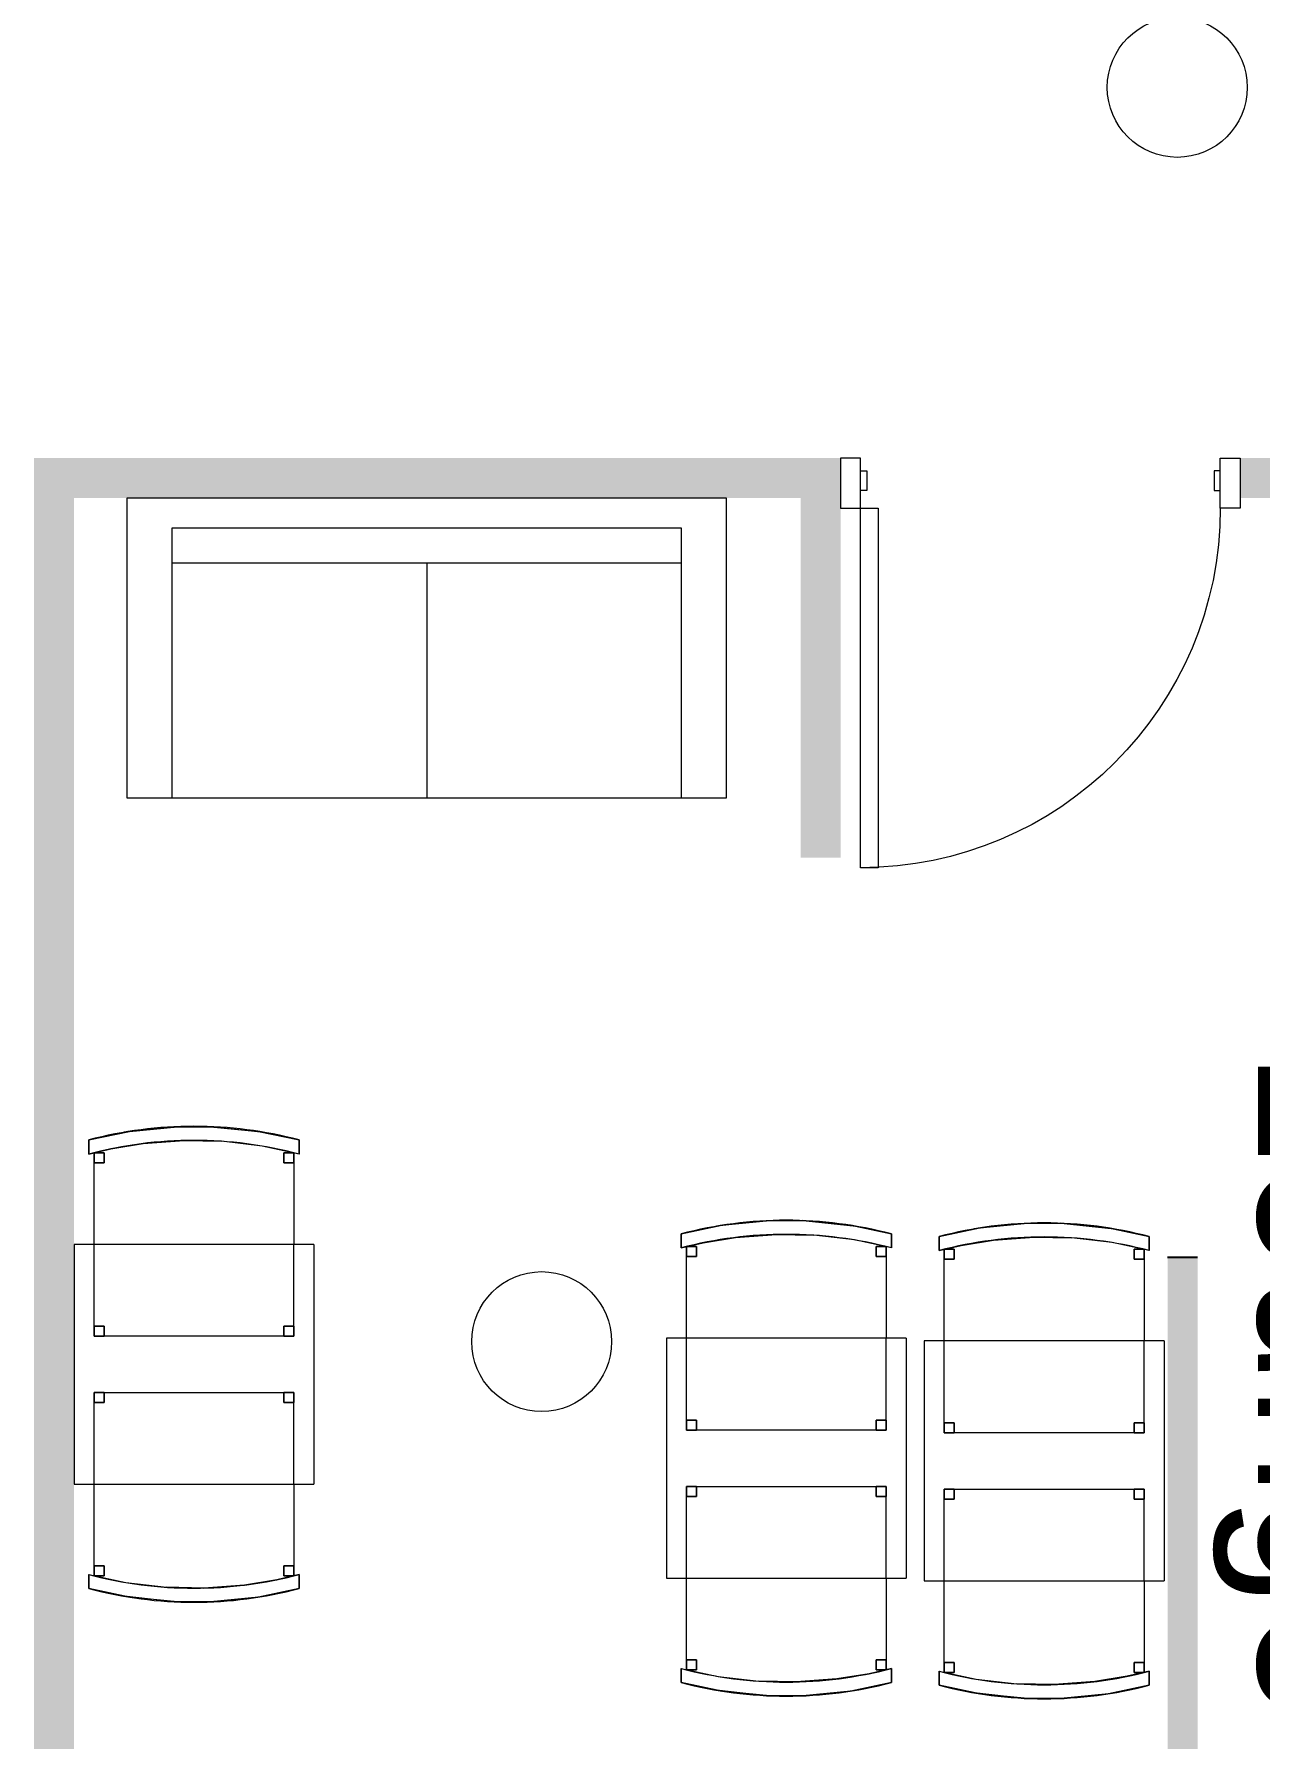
# Model space of a CAD drawing. Header units: inches. Extents: x 537 to 4774, y -1781 to 1418.
# Drawn here: x 3426.6 to 3733.3, y -242.8 to 183.8 of the extents above; entities that cross this region are included whole.
import ezdxf

# ---------------------------------------------------------------- set-up
doc = ezdxf.new("R2010")
doc.units = ezdxf.units.IN
doc.header["$MEASUREMENT"] = 0
doc.layers.add('01-Text 1 150 int', color=250, linetype='Continuous')
for name, color, linetype, lineweight, true_color in [('DOOR WINDOW 1 150', 7, 'Continuous', 13, 0x666666), ('FURNITURE K 1 150', 7, 'Continuous', 13, 0x93979a), ('HATCH K 1 150', 7, 'Continuous', 0, 0xc9c9c9)]:
    doc.layers.add(name, color=color, linetype=linetype, lineweight=lineweight, true_color=true_color)
doc.layers.add('WALL 1 150', color=7, linetype='Continuous', lineweight=25)
doc.styles.add('ATTR', font='romans.shx', dxfattribs={"width": 0.8, "height": 1.44008})
doc.styles.add('SS Projects_150_notes_interior', font='bahnschrift.ttf', dxfattribs={"height": 0.375})

# ---------------------------------------------------------------- blocks, each defined once
blk = doc.blocks.new('60_LOVE_SEAT')
for p, q in [((60, 0), (60, -30)), ((4.5, -3), (55.5, -3)), ((4.5, -30), (4.5, -3)), ((55.5, -3), (55.5, -30)), ((4.5, -6.5), (55.5, -6.5)), ((30, -6.5), (30, -30))]:
    blk.add_line(p, q)
for points in [[(60, -30), (0, -30), (0, 0), (48.5, 0)], [(48.5, 0), (60, 0)]]:
    blk.add_lwpolyline(points)
at = {"style": 'ATTR', "width": 0.8, "flags": 9}
blk.add_attdef('ESTCODE', (0, 0), '', height=0.012, dxfattribs=at)

msp = doc.modelspace()

# ---------------------------------------------------------------- hatches: boundary and pattern name
at = {"layer": 'WALL 1 150'}
h = msp.add_hatch(color=0, dxfattribs=at)
h.paths.add_polyline_path([(4046.6, -184.54), (4046.6, -194.8), (4026.6, -194.8), (4026.6, -184.54)])
h.paths.add_polyline_path([(4046.6, -90.9), (4046.6, -102.04), (4026.6, -102.04), (4026.6, -90.9)])
h.paths.add_polyline_path([(4086.6, 27.54), (4086.6, 67.7), (4106.6, 67.7), (4106.6, 7.54), (4046.6, 7.54), (4046.6, -8.4), (4026.6, -8.4), (4026.6, 27.54), (4036.6, 27.54)])
h.paths.add_polyline_path([(4106.6, 77.7), (4106.6, 67.7), (4036.6, 67.7), (4036.6, 27.54), (4026.6, 27.54), (4026.6, 67.7), (4026.6, 77.7)])
h.paths.add_polyline_path([(4106.6, 157.54), (4106.6, 77.7), (4086.6, 77.7), (4086.6, 157.54)])
h.paths.add_polyline_path([(4106.6, 682.7), (4106.6, 322.54), (4106.6, 232.54), (4086.6, 232.54), (4086.6, 322.54), (4086.6, 682.7)])
h.paths.add_polyline_path([(4106.6, 917.7), (4106.6, 847.7), (4106.6, 758.85), (4086.6, 758.85), (4086.6, 847.7), (4086.6, 917.7)])
h.paths.add_polyline_path([(4106.6, 927.7), (4106.6, 917.7), (4026.6, 917.7), (4026.6, 977.7), (4036.6, 977.7), (4036.6, 927.7)])
h.paths.add_polyline_path([(4106.6, 997.7), (4106.6, 977.7), (4106.6, 927.7), (4086.6, 927.7), (4086.6, 977.7), (4046.6, 977.7), (4036.6, 977.7), (4026.6, 977.7), (4026.6, 1117.7), (4046.6, 1117.7), (4046.6, 997.7)])
h.paths.add_polyline_path([(4046.6, 1417.7), (4046.6, 1282.7), (4026.6, 1282.7), (4026.6, 1417.7)])
h.paths.add_polyline_path([(4026.6, 1417.7), (4026.6, 1397.7), (3514.1, 1397.7), (3514.1, 1417.7)])
h.paths.add_polyline_path([(3829.9, 77.7), (4026.6, 77.7), (4026.6, 67.7), (3728.42, 67.7), (3728.42, 77.7)])
h.paths.add_polyline_path([(3800.49, 282.04), (3800.49, 77.7), (3790.49, 77.7), (3790.49, 272.04), (3766.31, 272.04), (3766.31, 282.04)])
h.paths.add_polyline_path([(3932.85, 977.7), (3932.85, 1007.7), (3945.45, 1007.7, 0.033392), (3945.09, 997.7), (3942.85, 997.7), (3942.85, 927.7), (4026.6, 927.7), (4026.6, 917.7), (3939.1, 917.7), (3937.22, 917.7), (3932.85, 917.7), (3932.85, 967.7), (3779.1, 967.7), (3779.1, 611.58), (3767.84, 611.58), (3767.84, 621.41), (3769.19, 621.41), (3769.11, 916.43), (3762.44, 916.43), (3762.44, 917.46), (3762.44, 929.96), (3769.11, 929.96), (3769.1, 977.7)])
h.paths.add_polyline_path([(3937.22, 449.65), (3937.22, 447.82), (3939.1, 447.82), (4086.6, 447.82), (4086.6, 439.65), (3939.1, 439.65), (3937.22, 439.65), (3676.01, 439.65), (3676.01, 449.65)])
h.paths.add_polyline_path([(3676.01, 490.13), (3676.01, 400.43), (3661.01, 400.43), (3661.01, 282.04), (3666.31, 282.04), (3666.31, 272.04), (3661.01, 272.04), (3661.01, 233.6), (3651.01, 233.6), (3651.01, 310.11), (3651.06, 340.11), (3651.01, 340.11), (3651.01, 410.43), (3666.01, 410.43), (3666.01, 480.13), (3651.01, 480.13), (3651.01, 588.88), (3651.06, 618.88), (3651.01, 618.88), (3651.01, 672.01), (3661.01, 672.01), (3661.01, 621.41), (3667.84, 621.41), (3667.84, 611.58), (3661.01, 611.58), (3661.01, 490.13)])
h.paths.add_polyline_path([(3628.42, 77.7), (3628.42, 65.2), (3628.42, -22.3), (3618.42, -22.3), (3618.42, 67.7), (3514.1, 67.7), (3514.1, 77.7)])
h.paths.add_polyline_path([(3717.73, -122.3), (3717.73, -302.3), (3717.73, -312.3), (3696.6, -312.3), (3696.6, -362.3), (3642.5, -362.3), (3642.5, -312.3), (3514.1, -312.3), (3514.1, -302.3), (3652.5, -302.3), (3652.5, -352.3), (3686.6, -352.3), (3686.6, -302.3), (3710.23, -302.3), (3710.23, -122.3)])
h.paths.add_polyline_path([(3514.1, -302.3), (3514.1, -312.3), (3504.55, -312.3), (3504.55, -362.3), (3426.6, -362.3), (3426.6, -312.3), (3426.6, 77.7), (3514.1, 77.7), (3514.1, 67.7), (3478.58, 67.7), (3449.83, 67.7), (3436.6, 67.7), (3436.6, -352.3), (3494.55, -352.3), (3494.55, -302.3)])
h.paths.add_polyline_path([(4086.6, 917.7), (4086.6, 917.67), (4086.6, 917.67), (4086.6, 917.7)], flags=9)
h.paths.add_polyline_path([(4009.1, 77.7), (4009.12, 77.7), (4009.12, 77.69), (4009.1, 77.69)], flags=9)

# ---------------------------------------------------------------- linework, layer by layer
at = {"layer": 'DOOR WINDOW 1 150', "linetype": 'Continuous'}
for points in [[(3633.42, 77.7), (3628.42, 77.7), (3628.42, 65.2), (3633.42, 65.2)], [(3723.42, 77.7), (3728.42, 77.7), (3728.42, 65.2), (3723.42, 65.2)], [(3633.42, 74.57), (3634.98, 74.57), (3634.98, 69.57), (3633.42, 69.57)], [(3723.42, 74.57), (3721.86, 74.57), (3721.86, 69.57), (3723.42, 69.57)], [(3633.42, 65.2), (3637.79, 65.2), (3637.79, -24.8), (3633.42, -24.8)]]:
    msp.add_lwpolyline(points, close=True, dxfattribs=at)
at = {"layer": 'DOOR WINDOW 1 150', "linetype": 'Continuous', "extrusion": (0, 0, -1)}
msp.add_arc((-3633.42, 65.2), 90, 180, 270, dxfattribs=at)
at = {"layer": 'FURNITURE K 1 150'}
for centre in [(3712.64, 170.48), (3553.6, -143.37)]:
    msp.add_circle(centre, 17.5, dxfattribs=at)
at = {"layer": 'HATCH K 1 150'}
for p, q in [((3450.48, -90.77, 47.5), (3462.46, -89.59, 47.5)), ((3462.46, -89.59, 47.5), (3471.61, -89.62, 47.5)), ((3440.3, -92.91, 47.5), (3450.48, -90.77, 47.5)), ((3440.3, -96.43, 47.5), (3440.3, -92.91, 47.5)), ((3440.3, -96.43), (3440.3, -92.91)), ((3453.92, -93.81, 47.5), (3445.83, -95.13, 47.5)), ((3453.92, -93.81, 47.5), (3445.83, -95.13, 47.5)), ((3464.13, -93.05, 47.5), (3453.92, -93.81, 47.5)), ((3464.13, -93.05, 47.5), (3453.92, -93.81, 47.5)), ((3473.45, -93.25, 47.5), (3464.13, -93.05, 47.5)), ((3473.45, -93.25, 47.5), (3464.13, -93.05, 47.5)), ((3471.61, -89.62, 47.5), (3484.08, -90.99, 47.5)), ((3483.63, -94.44, 47.5), (3473.45, -93.25, 47.5)), ((3483.63, -94.44, 47.5), (3473.45, -93.25, 47.5)), ((3484.08, -90.99, 47.5), (3492.9, -92.91, 47.5)), ((3492.9, -92.91, 47.5), (3492.9, -96.43, 47.5)), ((3492.9, -96.43), (3492.9, -92.91)), ((3445.83, -95.13, 47.5), (3440.3, -96.43, 47.5)), ((3445.83, -95.13, 47.5), (3440.3, -96.43, 47.5)), ((3441.6, -119.05), (3441.6, -96.1)), ((3492.9, -96.43, 47.5), (3483.63, -94.44, 47.5)), ((3492.9, -96.43, 47.5), (3483.63, -94.44, 47.5)), ((3491.6, -96.1), (3491.6, -119.05)), ((3588.51, -116.42, 47.5), (3598.7, -114.27, 47.5)), ((3598.7, -114.27, 47.5), (3610.68, -113.09, 47.5)), ((3610.68, -113.09, 47.5), (3619.83, -113.13, 47.5)), ((3619.83, -113.13, 47.5), (3632.3, -114.5, 47.5)), ((3632.3, -114.5, 47.5), (3641.11, -116.42, 47.5)), ((3653.04, -117.08, 47.5), (3663.22, -114.94, 47.5)), ((3663.22, -114.94, 47.5), (3675.2, -113.76, 47.5)), ((3675.2, -113.76, 47.5), (3684.35, -113.79, 47.5)), ((3684.35, -113.79, 47.5), (3696.82, -115.16, 47.5)), ((3696.82, -115.16, 47.5), (3705.64, -117.08, 47.5)), ((3496.6, -119.05), (3436.6, -119.05)), ((3436.6, -119.05), (3436.6, -179.05)), ((3441.6, -139.5), (3441.6, -119.05)), ((3491.6, -139.5), (3491.6, -119.05)), ((3496.6, -119.05), (3496.6, -179.05)), ((3588.51, -119.94, 47.5), (3588.51, -116.42, 47.5)), ((3588.51, -119.94), (3588.51, -116.42)), ((3594.04, -118.64, 47.5), (3588.51, -119.94, 47.5)), ((3594.04, -118.64, 47.5), (3588.51, -119.94, 47.5)), ((3602.13, -117.31, 47.5), (3594.04, -118.64, 47.5)), ((3602.13, -117.31, 47.5), (3594.04, -118.64, 47.5)), ((3612.35, -116.56, 47.5), (3602.13, -117.31, 47.5)), ((3612.35, -116.56, 47.5), (3602.13, -117.31, 47.5)), ((3621.67, -116.76, 47.5), (3612.35, -116.56, 47.5)), ((3621.67, -116.76, 47.5), (3612.35, -116.56, 47.5)), ((3631.85, -117.94, 47.5), (3621.67, -116.76, 47.5)), ((3631.85, -117.94, 47.5), (3621.67, -116.76, 47.5)), ((3641.11, -119.94, 47.5), (3631.85, -117.94, 47.5)), ((3641.11, -119.94, 47.5), (3631.85, -117.94, 47.5)), ((3641.11, -116.42, 47.5), (3641.11, -119.94, 47.5)), ((3641.11, -119.94), (3641.11, -116.42)), ((3653.04, -120.6, 47.5), (3653.04, -117.08, 47.5)), ((3653.04, -120.6), (3653.04, -117.08)), ((3658.57, -119.31, 47.5), (3653.04, -120.6, 47.5)), ((3658.57, -119.31, 47.5), (3653.04, -120.6, 47.5)), ((3666.66, -117.98, 47.5), (3658.57, -119.31, 47.5)), ((3666.66, -117.98, 47.5), (3658.57, -119.31, 47.5)), ((3676.87, -117.22, 47.5), (3666.66, -117.98, 47.5)), ((3676.87, -117.22, 47.5), (3666.66, -117.98, 47.5)), ((3686.2, -117.42, 47.5), (3676.87, -117.22, 47.5)), ((3686.2, -117.42, 47.5), (3676.87, -117.22, 47.5)), ((3696.37, -118.61, 47.5), (3686.2, -117.42, 47.5)), ((3696.37, -118.61, 47.5), (3686.2, -117.42, 47.5)), ((3705.64, -120.6, 47.5), (3696.37, -118.61, 47.5)), ((3705.64, -120.6, 47.5), (3696.37, -118.61, 47.5)), ((3705.64, -117.08, 47.5), (3705.64, -120.6, 47.5)), ((3705.64, -120.6), (3705.64, -117.08)), ((3589.81, -142.55), (3589.81, -119.6)), ((3639.81, -119.6), (3639.81, -142.55)), ((3654.34, -143.22), (3654.34, -120.27)), ((3704.34, -120.27), (3704.34, -143.22)), ((3491.6, -142, 47.5), (3441.6, -142, 47.5)), ((3491.6, -142), (3441.6, -142)), ((3644.81, -142.55), (3584.81, -142.55)), ((3584.81, -142.55), (3584.81, -202.55)), ((3589.81, -163.01), (3589.81, -142.55)), ((3639.81, -163.01), (3639.81, -142.55)), ((3644.81, -142.55), (3644.81, -202.55)), ((3709.34, -143.22), (3649.34, -143.22)), ((3649.34, -143.22), (3649.34, -203.22)), ((3654.34, -163.67), (3654.34, -143.22)), ((3704.34, -163.67), (3704.34, -143.22)), ((3709.34, -143.22), (3709.34, -203.22)), ((3441.6, -156.1, 47.5), (3491.6, -156.1, 47.5)), ((3441.6, -156.1), (3491.6, -156.1)), ((3441.6, -179.05), (3441.6, -158.6, 47.5)), ((3491.6, -179.05), (3491.6, -158.6)), ((3639.81, -165.51, 47.5), (3589.81, -165.51, 47.5)), ((3639.81, -165.51), (3589.81, -165.51)), ((3704.34, -166.17, 47.5), (3654.34, -166.17, 47.5)), ((3704.34, -166.17), (3654.34, -166.17)), ((3436.6, -179.05), (3496.6, -179.05)), ((3441.6, -202), (3441.6, -179.05)), ((3491.6, -179.05), (3491.6, -202)), ((3589.81, -179.6, 47.5), (3639.81, -179.6, 47.5)), ((3589.81, -179.6), (3639.81, -179.6)), ((3589.81, -202.55), (3589.81, -182.1, 47.5)), ((3639.81, -202.55), (3639.81, -182.1)), ((3654.34, -180.27, 47.5), (3704.34, -180.27, 47.5)), ((3654.34, -180.27), (3704.34, -180.27)), ((3654.34, -203.22), (3654.34, -182.77, 47.5)), ((3704.34, -203.22), (3704.34, -182.77)), ((3440.3, -201.67, 47.5), (3449.57, -203.66, 47.5)), ((3440.3, -201.67, 47.5), (3449.57, -203.66, 47.5)), ((3440.3, -205.19, 47.5), (3440.3, -201.67, 47.5)), ((3440.3, -201.67), (3440.3, -205.19)), ((3449.57, -203.66, 47.5), (3459.74, -204.85, 47.5)), ((3449.57, -203.66, 47.5), (3459.74, -204.85, 47.5)), ((3469.07, -205.05, 47.5), (3479.28, -204.29, 47.5)), ((3469.07, -205.05, 47.5), (3479.28, -204.29, 47.5)), ((3479.28, -204.29, 47.5), (3487.37, -202.96, 47.5)), ((3479.28, -204.29, 47.5), (3487.37, -202.96, 47.5)), ((3487.37, -202.96, 47.5), (3492.9, -201.67, 47.5)), ((3487.37, -202.96, 47.5), (3492.9, -201.67, 47.5)), ((3492.9, -201.67, 47.5), (3492.9, -205.19, 47.5)), ((3492.9, -201.67), (3492.9, -205.19)), ((3584.81, -202.55), (3644.81, -202.55)), ((3589.81, -225.51), (3589.81, -202.55)), ((3639.81, -202.55), (3639.81, -225.51)), ((3649.34, -203.22), (3709.34, -203.22)), ((3654.34, -226.17), (3654.34, -203.22)), ((3704.34, -203.22), (3704.34, -226.17)), ((3449.12, -207.11, 47.5), (3440.3, -205.19, 47.5)), ((3461.59, -208.48, 47.5), (3449.12, -207.11, 47.5)), ((3459.74, -204.85, 47.5), (3469.07, -205.05, 47.5)), ((3459.74, -204.85, 47.5), (3469.07, -205.05, 47.5)), ((3470.74, -208.51, 47.5), (3461.59, -208.48, 47.5)), ((3482.72, -207.33, 47.5), (3470.74, -208.51, 47.5)), ((3492.9, -205.19, 47.5), (3482.72, -207.33, 47.5)), ((3588.51, -225.17, 47.5), (3597.78, -227.17, 47.5)), ((3588.51, -225.17, 47.5), (3597.78, -227.17, 47.5)), ((3588.51, -228.69, 47.5), (3588.51, -225.17, 47.5)), ((3588.51, -225.17), (3588.51, -228.69)), ((3635.58, -226.47, 47.5), (3641.11, -225.17, 47.5)), ((3635.58, -226.47, 47.5), (3641.11, -225.17, 47.5)), ((3641.11, -225.17, 47.5), (3641.11, -228.69, 47.5)), ((3641.11, -225.17), (3641.11, -228.69)), ((3653.04, -225.84, 47.5), (3662.31, -227.83, 47.5)), ((3653.04, -225.84, 47.5), (3662.31, -227.83, 47.5)), ((3653.04, -229.36, 47.5), (3653.04, -225.84, 47.5)), ((3653.04, -225.84), (3653.04, -229.36)), ((3700.11, -227.13, 47.5), (3705.64, -225.84, 47.5)), ((3700.11, -227.13, 47.5), (3705.64, -225.84, 47.5)), ((3705.64, -225.84, 47.5), (3705.64, -229.36, 47.5)), ((3705.64, -225.84), (3705.64, -229.36)), ((3597.33, -230.61, 47.5), (3588.51, -228.69, 47.5)), ((3597.78, -227.17, 47.5), (3607.96, -228.35, 47.5)), ((3597.78, -227.17, 47.5), (3607.96, -228.35, 47.5)), ((3607.96, -228.35, 47.5), (3617.28, -228.55, 47.5)), ((3607.96, -228.35, 47.5), (3617.28, -228.55, 47.5)), ((3617.28, -228.55, 47.5), (3627.5, -227.8, 47.5)), ((3617.28, -228.55, 47.5), (3627.5, -227.8, 47.5)), ((3627.5, -227.8, 47.5), (3635.58, -226.47, 47.5)), ((3627.5, -227.8, 47.5), (3635.58, -226.47, 47.5)), ((3641.11, -228.69, 47.5), (3630.93, -230.84, 47.5)), ((3661.86, -231.28, 47.5), (3653.04, -229.36, 47.5)), ((3662.31, -227.83, 47.5), (3672.49, -229.02, 47.5)), ((3662.31, -227.83, 47.5), (3672.49, -229.02, 47.5)), ((3672.49, -229.02, 47.5), (3681.81, -229.22, 47.5)), ((3672.49, -229.02, 47.5), (3681.81, -229.22, 47.5)), ((3681.81, -229.22, 47.5), (3692.02, -228.46, 47.5)), ((3681.81, -229.22, 47.5), (3692.02, -228.46, 47.5)), ((3692.02, -228.46, 47.5), (3700.11, -227.13, 47.5)), ((3692.02, -228.46, 47.5), (3700.11, -227.13, 47.5)), ((3705.64, -229.36, 47.5), (3695.46, -231.5, 47.5)), ((3609.8, -231.98, 47.5), (3597.33, -230.61, 47.5)), ((3618.95, -232.02, 47.5), (3609.8, -231.98, 47.5)), ((3630.93, -230.84, 47.5), (3618.95, -232.02, 47.5)), ((3674.33, -232.65, 47.5), (3661.86, -231.28, 47.5)), ((3683.48, -232.68, 47.5), (3674.33, -232.65, 47.5)), ((3695.46, -231.5, 47.5), (3683.48, -232.68, 47.5))]:
    msp.add_line(p, q, dxfattribs=at)
for centre, start, end in [((3466.6, -192.68), 75.2322, 104.7678), ((3466.6, -196.2), 75.2322, 104.7678), ((3614.81, -216.19), 75.2322, 104.7678), ((3679.34, -216.85), 75.2322, 104.7678), ((3614.81, -219.71), 75.2322, 104.7678), ((3679.34, -220.37), 75.2322, 104.7678), ((3466.6, -101.9), 255.2322, 284.7678), ((3466.6, -105.42), 255.2322, 284.7678), ((3614.81, -125.4), 255.2322, 284.7678), ((3679.34, -126.07), 255.2322, 284.7678), ((3614.81, -128.92), 255.2322, 284.7678), ((3679.34, -129.59), 255.2322, 284.7678)]:
    msp.add_arc(centre, 103.18, start, end, dxfattribs=at)
for points, invisible_edges in [([(3461.59, -89.62, 92.5), (3464.13, -93.05, 92.5), (3473.45, -93.25, 92.5), (3470.74, -89.59, 92.5)], 5), ([(3473.45, -93.25, 47.5), (3470.74, -89.59, 47.5), (3482.72, -90.77, 47.5), (3483.63, -94.44, 47.5)], 5), ([(3453.92, -93.81, 47.5), (3445.83, -95.13, 47.5), (3440.3, -92.91, 47.5), (3449.12, -90.99, 47.5)], 10), ([(3445.83, -95.13, 47.5), (3440.3, -96.43, 47.5), (3440.3, -92.91, 47.5), (3445.83, -95.13, 47.5)], 4), ([(3440.3, -92.91, 92.5), (3440.3, -96.43, 92.5), (3445.83, -95.13, 92.5)], 12), ([(3441.6, -142, 47.5), (3453.92, -93.81, 47.5), (3464.13, -93.05, 47.5), (3441.6, -142, 47.5)], 5), ([(3441.6, -142, 50), (3473.45, -93.25, 50), (3464.13, -93.05, 50), (3441.6, -142, 50)], 5), ([(3483.63, -94.44, 50), (3473.45, -93.25, 50), (3441.6, -142, 50), (3483.63, -94.44, 50)], 6), ([(3441.6, -142, 47.5), (3445.83, -95.13, 47.5), (3453.92, -93.81, 47.5), (3441.6, -142, 47.5)], 5), ([(3449.12, -90.99, 92.5), (3453.92, -93.81, 92.5), (3464.13, -93.05, 92.5), (3461.59, -89.62, 92.5)], 5), ([(3492.9, -96.43, 47.5), (3483.63, -94.44, 47.5), (3482.72, -90.77, 47.5), (3492.9, -92.91, 47.5)], 2), ([(3482.72, -90.77, 92.5), (3483.63, -94.44, 92.5), (3492.9, -96.43, 92.5), (3492.9, -92.91, 92.5)], 3), ([(3602.13, -117.31, 47.5), (3594.04, -118.64, 47.5), (3588.51, -116.42, 47.5), (3597.33, -114.5, 47.5)], 10), ([(3597.33, -114.5, 92.5), (3602.13, -117.31, 92.5), (3612.35, -116.56, 92.5), (3609.8, -113.13, 92.5)], 5), ([(3609.8, -113.13, 92.5), (3612.35, -116.56, 92.5), (3621.67, -116.76, 92.5), (3618.95, -113.09, 92.5)], 5), ([(3621.67, -116.76, 47.5), (3618.95, -113.09, 47.5), (3630.93, -114.27, 47.5), (3631.85, -117.94, 47.5)], 5), ([(3641.11, -119.94, 47.5), (3631.85, -117.94, 47.5), (3630.93, -114.27, 47.5), (3641.11, -116.42, 47.5)], 2), ([(3630.93, -114.27, 92.5), (3631.85, -117.94, 92.5), (3641.11, -119.94, 92.5), (3641.11, -116.42, 92.5)], 3), ([(3666.66, -117.98, 47.5), (3658.57, -119.31, 47.5), (3653.04, -117.08, 47.5), (3661.86, -115.16, 47.5)], 10), ([(3661.86, -115.16, 92.5), (3666.66, -117.98, 92.5), (3676.87, -117.22, 92.5), (3674.33, -113.79, 92.5)], 5), ([(3674.33, -113.79, 92.5), (3676.87, -117.22, 92.5), (3686.2, -117.42, 92.5), (3683.48, -113.76, 92.5)], 5), ([(3686.2, -117.42, 47.5), (3683.48, -113.76, 47.5), (3695.46, -114.94, 47.5), (3696.37, -118.61, 47.5)], 5), ([(3705.64, -120.6, 47.5), (3696.37, -118.61, 47.5), (3695.46, -114.94, 47.5), (3705.64, -117.08, 47.5)], 2), ([(3695.46, -114.94, 92.5), (3696.37, -118.61, 92.5), (3705.64, -120.6, 92.5), (3705.64, -117.08, 92.5)], 3), ([(3594.04, -118.64, 47.5), (3588.51, -119.94, 47.5), (3588.51, -116.42, 47.5), (3594.04, -118.64, 47.5)], 4), ([(3588.51, -116.42, 92.5), (3588.51, -119.94, 92.5), (3594.04, -118.64, 92.5)], 12), ([(3589.81, -165.51, 47.5), (3602.13, -117.31, 47.5), (3612.35, -116.56, 47.5), (3589.81, -165.51, 47.5)], 5), ([(3589.81, -165.51, 50), (3621.67, -116.76, 50), (3612.35, -116.56, 50), (3589.81, -165.51, 50)], 5), ([(3631.85, -117.94, 50), (3621.67, -116.76, 50), (3589.81, -165.51, 50), (3631.85, -117.94, 50)], 6), ([(3589.81, -165.51, 47.5), (3594.04, -118.64, 47.5), (3602.13, -117.31, 47.5), (3589.81, -165.51, 47.5)], 5), ([(3658.57, -119.31, 47.5), (3653.04, -120.6, 47.5), (3653.04, -117.08, 47.5), (3658.57, -119.31, 47.5)], 4), ([(3653.04, -117.08, 92.5), (3653.04, -120.6, 92.5), (3658.57, -119.31, 92.5)], 12), ([(3654.34, -166.17, 47.5), (3666.66, -117.98, 47.5), (3676.87, -117.22, 47.5), (3654.34, -166.17, 47.5)], 5), ([(3654.34, -166.17, 50), (3686.2, -117.42, 50), (3676.87, -117.22, 50), (3654.34, -166.17, 50)], 5), ([(3696.37, -118.61, 50), (3686.2, -117.42, 50), (3654.34, -166.17, 50), (3696.37, -118.61, 50)], 6), ([(3654.34, -166.17, 47.5), (3658.57, -119.31, 47.5), (3666.66, -117.98, 47.5), (3654.34, -166.17, 47.5)], 5), ([(3449.57, -203.66, 50), (3459.74, -204.85, 50), (3491.6, -156.1, 50), (3449.57, -203.66, 50)], 6), ([(3491.6, -156.1, 50), (3459.74, -204.85, 50), (3469.07, -205.05, 50), (3491.6, -156.1, 50)], 5), ([(3491.6, -156.1, 47.5), (3479.28, -204.29, 47.5), (3469.07, -205.05, 47.5), (3491.6, -156.1, 47.5)], 5), ([(3491.6, -156.1, 47.5), (3487.37, -202.96, 47.5), (3479.28, -204.29, 47.5), (3491.6, -156.1, 47.5)], 5), ([(3597.78, -227.17, 50), (3607.96, -228.35, 50), (3639.81, -179.6, 50), (3597.78, -227.17, 50)], 6), ([(3639.81, -179.6, 50), (3607.96, -228.35, 50), (3617.28, -228.55, 50), (3639.81, -179.6, 50)], 5), ([(3639.81, -179.6, 47.5), (3627.5, -227.8, 47.5), (3617.28, -228.55, 47.5), (3639.81, -179.6, 47.5)], 5), ([(3639.81, -179.6, 47.5), (3635.58, -226.47, 47.5), (3627.5, -227.8, 47.5), (3639.81, -179.6, 47.5)], 5), ([(3662.31, -227.83, 50), (3672.49, -229.02, 50), (3704.34, -180.27, 50), (3662.31, -227.83, 50)], 6), ([(3704.34, -180.27, 50), (3672.49, -229.02, 50), (3681.81, -229.22, 50), (3704.34, -180.27, 50)], 5), ([(3704.34, -180.27, 47.5), (3692.02, -228.46, 47.5), (3681.81, -229.22, 47.5), (3704.34, -180.27, 47.5)], 5), ([(3704.34, -180.27, 47.5), (3700.11, -227.13, 47.5), (3692.02, -228.46, 47.5), (3704.34, -180.27, 47.5)], 5), ([(3440.3, -201.67, 47.5), (3449.57, -203.66, 47.5), (3450.48, -207.33, 47.5), (3440.3, -205.19, 47.5)], 2), ([(3450.48, -207.33, 92.5), (3449.57, -203.66, 92.5), (3440.3, -201.67, 92.5), (3440.3, -205.19, 92.5)], 3), ([(3459.74, -204.85, 47.5), (3462.46, -208.51, 47.5), (3450.48, -207.33, 47.5), (3449.57, -203.66, 47.5)], 5), ([(3484.08, -207.11, 92.5), (3479.28, -204.29, 92.5), (3469.07, -205.05, 92.5), (3471.61, -208.48, 92.5)], 5), ([(3479.28, -204.29, 47.5), (3487.37, -202.96, 47.5), (3492.9, -205.19, 47.5), (3484.08, -207.11, 47.5)], 10), ([(3487.37, -202.96, 47.5), (3492.9, -201.67, 47.5), (3492.9, -205.19, 47.5), (3487.37, -202.96, 47.5)], 4), ([(3492.9, -205.19, 92.5), (3492.9, -201.67, 92.5), (3487.37, -202.96, 92.5)], 12), ([(3471.61, -208.48, 92.5), (3469.07, -205.05, 92.5), (3459.74, -204.85, 92.5), (3462.46, -208.51, 92.5)], 5), ([(3588.51, -225.17, 47.5), (3597.78, -227.17, 47.5), (3598.7, -230.84, 47.5), (3588.51, -228.69, 47.5)], 2), ([(3598.7, -230.84, 92.5), (3597.78, -227.17, 92.5), (3588.51, -225.17, 92.5), (3588.51, -228.69, 92.5)], 3), ([(3635.58, -226.47, 47.5), (3641.11, -225.17, 47.5), (3641.11, -228.69, 47.5), (3635.58, -226.47, 47.5)], 4), ([(3641.11, -228.69, 92.5), (3641.11, -225.17, 92.5), (3635.58, -226.47, 92.5)], 12), ([(3653.04, -225.84, 47.5), (3662.31, -227.83, 47.5), (3663.22, -231.5, 47.5), (3653.04, -229.36, 47.5)], 2), ([(3663.22, -231.5, 92.5), (3662.31, -227.83, 92.5), (3653.04, -225.84, 92.5), (3653.04, -229.36, 92.5)], 3), ([(3700.11, -227.13, 47.5), (3705.64, -225.84, 47.5), (3705.64, -229.36, 47.5), (3700.11, -227.13, 47.5)], 4), ([(3705.64, -229.36, 92.5), (3705.64, -225.84, 92.5), (3700.11, -227.13, 92.5)], 12), ([(3607.96, -228.35, 47.5), (3610.68, -232.02, 47.5), (3598.7, -230.84, 47.5), (3597.78, -227.17, 47.5)], 5), ([(3619.83, -231.98, 92.5), (3617.28, -228.55, 92.5), (3607.96, -228.35, 92.5), (3610.68, -232.02, 92.5)], 5), ([(3632.3, -230.61, 92.5), (3627.5, -227.8, 92.5), (3617.28, -228.55, 92.5), (3619.83, -231.98, 92.5)], 5), ([(3627.5, -227.8, 47.5), (3635.58, -226.47, 47.5), (3641.11, -228.69, 47.5), (3632.3, -230.61, 47.5)], 10), ([(3672.49, -229.02, 47.5), (3675.2, -232.68, 47.5), (3663.22, -231.5, 47.5), (3662.31, -227.83, 47.5)], 5), ([(3684.35, -232.65, 92.5), (3681.81, -229.22, 92.5), (3672.49, -229.02, 92.5), (3675.2, -232.68, 92.5)], 5), ([(3696.82, -231.28, 92.5), (3692.02, -228.46, 92.5), (3681.81, -229.22, 92.5), (3684.35, -232.65, 92.5)], 5), ([(3692.02, -228.46, 47.5), (3700.11, -227.13, 47.5), (3705.64, -229.36, 47.5), (3696.82, -231.28, 47.5)], 10)]:
    msp.add_3dface(points, dxfattribs=dict(at, invisible_edges=invisible_edges))
for points in [[(3444.1, -96.1), (3441.6, -96.1), (3441.6, -96.1, 47.5), (3444.1, -96.1, 47.5)], [(3444.1, -98.6), (3441.6, -98.6), (3441.6, -96.1), (3444.1, -96.1)], [(3441.6, -96.1), (3441.6, -96.1), (3441.6, -96.1, 47.5)], [(3441.6, -98.6), (3441.6, -98.6, 47.5), (3441.6, -96.1, 47.5), (3441.6, -96.1)], [(3444.1, -96.1, 47.5), (3444.1, -96.1, 47.5), (3441.6, -96.1, 47.5)], [(3444.1, -96.1, 47.5), (3444.1, -98.6, 47.5), (3441.6, -98.6, 47.5), (3441.6, -96.1, 47.5)], [(3444.1, -98.6), (3444.1, -96.1), (3444.1, -96.1, 47.5), (3444.1, -98.6, 47.5)], [(3444.1, -98.6), (3444.1, -98.6), (3444.1, -96.1), (3444.1, -98.6)], [(3491.6, -96.1), (3489.1, -96.1), (3489.1, -96.1, 47.5), (3491.6, -96.1, 47.5)], [(3491.6, -98.6), (3489.1, -98.6), (3489.1, -96.1), (3491.6, -96.1)], [(3489.1, -96.1), (3489.1, -96.1), (3489.1, -96.1, 47.5)], [(3489.1, -98.6), (3489.1, -98.6, 47.5), (3489.1, -96.1, 47.5), (3489.1, -96.1)], [(3491.6, -96.1, 47.5), (3491.6, -96.1, 47.5), (3489.1, -96.1, 47.5)], [(3491.6, -96.1, 47.5), (3491.6, -98.6, 47.5), (3489.1, -98.6, 47.5), (3489.1, -96.1, 47.5)], [(3491.6, -98.6), (3491.6, -96.1), (3491.6, -96.1, 47.5), (3491.6, -98.6, 47.5)], [(3491.6, -98.6), (3491.6, -98.6), (3491.6, -96.1), (3491.6, -98.6)], [(3441.6, -98.6), (3444.1, -98.6), (3444.1, -98.6, 47.5), (3441.6, -98.6, 47.5)], [(3441.6, -98.6), (3441.6, -98.6), (3444.1, -98.6), (3441.6, -98.6)], [(3489.1, -98.6), (3491.6, -98.6), (3491.6, -98.6, 47.5), (3489.1, -98.6, 47.5)], [(3489.1, -98.6), (3489.1, -98.6), (3491.6, -98.6), (3489.1, -98.6)], [(3592.31, -119.6), (3589.81, -119.6), (3589.81, -119.6, 47.5), (3592.31, -119.6, 47.5)], [(3592.31, -122.1), (3589.81, -122.1), (3589.81, -119.6), (3592.31, -119.6)], [(3589.81, -119.6), (3589.81, -119.6), (3589.81, -119.6, 47.5)], [(3589.81, -122.1), (3589.81, -122.1, 47.5), (3589.81, -119.6, 47.5), (3589.81, -119.6)], [(3592.31, -119.6, 47.5), (3592.31, -119.6, 47.5), (3589.81, -119.6, 47.5)], [(3592.31, -119.6, 47.5), (3592.31, -122.1, 47.5), (3589.81, -122.1, 47.5), (3589.81, -119.6, 47.5)], [(3589.81, -122.1), (3592.31, -122.1), (3592.31, -122.1, 47.5), (3589.81, -122.1, 47.5)], [(3589.81, -122.1), (3589.81, -122.1), (3592.31, -122.1), (3589.81, -122.1)], [(3592.31, -122.1), (3592.31, -119.6), (3592.31, -119.6, 47.5), (3592.31, -122.1, 47.5)], [(3592.31, -122.1), (3592.31, -122.1), (3592.31, -119.6), (3592.31, -122.1)], [(3639.81, -119.6), (3637.31, -119.6), (3637.31, -119.6, 47.5), (3639.81, -119.6, 47.5)], [(3639.81, -122.1), (3637.31, -122.1), (3637.31, -119.6), (3639.81, -119.6)], [(3637.31, -119.6), (3637.31, -119.6), (3637.31, -119.6, 47.5)], [(3637.31, -122.1), (3637.31, -122.1, 47.5), (3637.31, -119.6, 47.5), (3637.31, -119.6)], [(3639.81, -119.6, 47.5), (3639.81, -119.6, 47.5), (3637.31, -119.6, 47.5)], [(3639.81, -119.6, 47.5), (3639.81, -122.1, 47.5), (3637.31, -122.1, 47.5), (3637.31, -119.6, 47.5)], [(3637.31, -122.1), (3639.81, -122.1), (3639.81, -122.1, 47.5), (3637.31, -122.1, 47.5)], [(3637.31, -122.1), (3637.31, -122.1), (3639.81, -122.1), (3637.31, -122.1)], [(3639.81, -122.1), (3639.81, -119.6), (3639.81, -119.6, 47.5), (3639.81, -122.1, 47.5)], [(3639.81, -122.1), (3639.81, -122.1), (3639.81, -119.6), (3639.81, -122.1)], [(3656.84, -120.27), (3654.34, -120.27), (3654.34, -120.27, 47.5), (3656.84, -120.27, 47.5)], [(3656.84, -122.77), (3654.34, -122.77), (3654.34, -120.27), (3656.84, -120.27)], [(3654.34, -120.27), (3654.34, -120.27), (3654.34, -120.27, 47.5)], [(3654.34, -122.77), (3654.34, -122.77, 47.5), (3654.34, -120.27, 47.5), (3654.34, -120.27)], [(3656.84, -120.27, 47.5), (3656.84, -120.27, 47.5), (3654.34, -120.27, 47.5)], [(3656.84, -120.27, 47.5), (3656.84, -122.77, 47.5), (3654.34, -122.77, 47.5), (3654.34, -120.27, 47.5)], [(3654.34, -122.77), (3656.84, -122.77), (3656.84, -122.77, 47.5), (3654.34, -122.77, 47.5)], [(3654.34, -122.77), (3654.34, -122.77), (3656.84, -122.77), (3654.34, -122.77)], [(3656.84, -122.77), (3656.84, -120.27), (3656.84, -120.27, 47.5), (3656.84, -122.77, 47.5)], [(3656.84, -122.77), (3656.84, -122.77), (3656.84, -120.27), (3656.84, -122.77)], [(3704.34, -120.27), (3701.84, -120.27), (3701.84, -120.27, 47.5), (3704.34, -120.27, 47.5)], [(3704.34, -122.77), (3701.84, -122.77), (3701.84, -120.27), (3704.34, -120.27)], [(3701.84, -120.27), (3701.84, -120.27), (3701.84, -120.27, 47.5)], [(3701.84, -122.77), (3701.84, -122.77, 47.5), (3701.84, -120.27, 47.5), (3701.84, -120.27)], [(3704.34, -120.27, 47.5), (3704.34, -120.27, 47.5), (3701.84, -120.27, 47.5)], [(3704.34, -120.27, 47.5), (3704.34, -122.77, 47.5), (3701.84, -122.77, 47.5), (3701.84, -120.27, 47.5)], [(3701.84, -122.77), (3704.34, -122.77), (3704.34, -122.77, 47.5), (3701.84, -122.77, 47.5)], [(3701.84, -122.77), (3701.84, -122.77), (3704.34, -122.77), (3701.84, -122.77)], [(3704.34, -122.77), (3704.34, -120.27), (3704.34, -120.27, 47.5), (3704.34, -122.77, 47.5)], [(3704.34, -122.77), (3704.34, -122.77), (3704.34, -120.27), (3704.34, -122.77)], [(3444.1, -139.5), (3441.6, -139.5), (3441.6, -139.5, 47.5), (3444.1, -139.5, 47.5)], [(3444.1, -142), (3441.6, -142), (3441.6, -139.5), (3444.1, -139.5)], [(3441.6, -139.5), (3441.6, -139.5), (3441.6, -139.5, 47.5)], [(3441.6, -142), (3441.6, -142, 47.5), (3441.6, -139.5, 47.5), (3441.6, -139.5)], [(3444.1, -139.5, 47.5), (3444.1, -139.5, 47.5), (3441.6, -139.5, 47.5)], [(3444.1, -139.5, 47.5), (3444.1, -142, 47.5), (3441.6, -142, 47.5), (3441.6, -139.5, 47.5)], [(3444.1, -142), (3444.1, -139.5), (3444.1, -139.5, 47.5), (3444.1, -142, 47.5)], [(3444.1, -142), (3444.1, -142), (3444.1, -139.5), (3444.1, -142)], [(3491.6, -139.5), (3489.1, -139.5), (3489.1, -139.5, 47.5), (3491.6, -139.5, 47.5)], [(3491.6, -142), (3489.1, -142), (3489.1, -139.5), (3491.6, -139.5)], [(3489.1, -139.5), (3489.1, -139.5), (3489.1, -139.5, 47.5)], [(3489.1, -142), (3489.1, -142, 47.5), (3489.1, -139.5, 47.5), (3489.1, -139.5)], [(3491.6, -139.5, 47.5), (3491.6, -139.5, 47.5), (3489.1, -139.5, 47.5)], [(3491.6, -139.5, 47.5), (3491.6, -142, 47.5), (3489.1, -142, 47.5), (3489.1, -139.5, 47.5)], [(3491.6, -142), (3491.6, -139.5), (3491.6, -139.5, 47.5), (3491.6, -142, 47.5)], [(3491.6, -142), (3491.6, -142), (3491.6, -139.5), (3491.6, -142)], [(3441.6, -142), (3444.1, -142), (3444.1, -142, 47.5), (3441.6, -142, 47.5)], [(3441.6, -142), (3441.6, -142), (3444.1, -142), (3441.6, -142)], [(3489.1, -142), (3491.6, -142), (3491.6, -142, 47.5), (3489.1, -142, 47.5)], [(3489.1, -142), (3489.1, -142), (3491.6, -142), (3489.1, -142)], [(3444.1, -156.1), (3441.6, -156.1), (3441.6, -156.1, 47.5), (3444.1, -156.1, 47.5)], [(3444.1, -156.1), (3444.1, -156.1), (3441.6, -156.1), (3444.1, -156.1)], [(3441.6, -156.1), (3441.6, -158.6), (3441.6, -158.6, 47.5), (3441.6, -156.1, 47.5)], [(3441.6, -156.1), (3441.6, -156.1), (3441.6, -158.6), (3441.6, -156.1)], [(3441.6, -156.1), (3444.1, -156.1), (3444.1, -158.6), (3441.6, -158.6)], [(3441.6, -158.6, 47.5), (3441.6, -156.1, 47.5), (3444.1, -156.1, 47.5), (3444.1, -158.6, 47.5)], [(3444.1, -156.1), (3444.1, -156.1, 47.5), (3444.1, -158.6, 47.5), (3444.1, -158.6)], [(3491.6, -156.1), (3489.1, -156.1), (3489.1, -156.1, 47.5), (3491.6, -156.1, 47.5)], [(3491.6, -156.1), (3491.6, -156.1), (3489.1, -156.1), (3491.6, -156.1)], [(3489.1, -156.1), (3489.1, -158.6), (3489.1, -158.6, 47.5), (3489.1, -156.1, 47.5)], [(3489.1, -156.1), (3489.1, -156.1), (3489.1, -158.6), (3489.1, -156.1)], [(3489.1, -156.1), (3491.6, -156.1), (3491.6, -158.6), (3489.1, -158.6)], [(3489.1, -158.6, 47.5), (3489.1, -156.1, 47.5), (3491.6, -156.1, 47.5), (3491.6, -158.6, 47.5)], [(3491.6, -156.1), (3491.6, -156.1, 47.5), (3491.6, -158.6, 47.5), (3491.6, -158.6)], [(3441.6, -158.6), (3444.1, -158.6), (3444.1, -158.6, 47.5), (3441.6, -158.6, 47.5)], [(3441.6, -158.6, 47.5), (3441.6, -158.6, 47.5), (3444.1, -158.6, 47.5)], [(3444.1, -158.6), (3444.1, -158.6), (3444.1, -158.6, 47.5)], [(3489.1, -158.6), (3491.6, -158.6), (3491.6, -158.6, 47.5), (3489.1, -158.6, 47.5)], [(3489.1, -158.6, 47.5), (3489.1, -158.6, 47.5), (3491.6, -158.6, 47.5)], [(3491.6, -158.6), (3491.6, -158.6), (3491.6, -158.6, 47.5)], [(3592.31, -163.01), (3589.81, -163.01), (3589.81, -163.01, 47.5), (3592.31, -163.01, 47.5)], [(3592.31, -165.51), (3589.81, -165.51), (3589.81, -163.01), (3592.31, -163.01)], [(3589.81, -163.01), (3589.81, -163.01), (3589.81, -163.01, 47.5)], [(3589.81, -165.51), (3589.81, -165.51, 47.5), (3589.81, -163.01, 47.5), (3589.81, -163.01)], [(3592.31, -163.01, 47.5), (3592.31, -163.01, 47.5), (3589.81, -163.01, 47.5)], [(3592.31, -163.01, 47.5), (3592.31, -165.51, 47.5), (3589.81, -165.51, 47.5), (3589.81, -163.01, 47.5)], [(3589.81, -165.51), (3592.31, -165.51), (3592.31, -165.51, 47.5), (3589.81, -165.51, 47.5)], [(3589.81, -165.51), (3589.81, -165.51), (3592.31, -165.51), (3589.81, -165.51)], [(3592.31, -165.51), (3592.31, -163.01), (3592.31, -163.01, 47.5), (3592.31, -165.51, 47.5)], [(3592.31, -165.51), (3592.31, -165.51), (3592.31, -163.01), (3592.31, -165.51)], [(3639.81, -163.01), (3637.31, -163.01), (3637.31, -163.01, 47.5), (3639.81, -163.01, 47.5)], [(3639.81, -165.51), (3637.31, -165.51), (3637.31, -163.01), (3639.81, -163.01)], [(3637.31, -163.01), (3637.31, -163.01), (3637.31, -163.01, 47.5)], [(3637.31, -165.51), (3637.31, -165.51, 47.5), (3637.31, -163.01, 47.5), (3637.31, -163.01)], [(3639.81, -163.01, 47.5), (3639.81, -163.01, 47.5), (3637.31, -163.01, 47.5)], [(3639.81, -163.01, 47.5), (3639.81, -165.51, 47.5), (3637.31, -165.51, 47.5), (3637.31, -163.01, 47.5)], [(3637.31, -165.51), (3639.81, -165.51), (3639.81, -165.51, 47.5), (3637.31, -165.51, 47.5)], [(3637.31, -165.51), (3637.31, -165.51), (3639.81, -165.51), (3637.31, -165.51)], [(3639.81, -165.51), (3639.81, -163.01), (3639.81, -163.01, 47.5), (3639.81, -165.51, 47.5)], [(3639.81, -165.51), (3639.81, -165.51), (3639.81, -163.01), (3639.81, -165.51)], [(3656.84, -163.67), (3654.34, -163.67), (3654.34, -163.67, 47.5), (3656.84, -163.67, 47.5)], [(3656.84, -166.17), (3654.34, -166.17), (3654.34, -163.67), (3656.84, -163.67)], [(3654.34, -163.67), (3654.34, -163.67), (3654.34, -163.67, 47.5)], [(3654.34, -166.17), (3654.34, -166.17, 47.5), (3654.34, -163.67, 47.5), (3654.34, -163.67)], [(3656.84, -163.67, 47.5), (3656.84, -163.67, 47.5), (3654.34, -163.67, 47.5)], [(3656.84, -163.67, 47.5), (3656.84, -166.17, 47.5), (3654.34, -166.17, 47.5), (3654.34, -163.67, 47.5)], [(3654.34, -166.17), (3656.84, -166.17), (3656.84, -166.17, 47.5), (3654.34, -166.17, 47.5)], [(3654.34, -166.17), (3654.34, -166.17), (3656.84, -166.17), (3654.34, -166.17)], [(3656.84, -166.17), (3656.84, -163.67), (3656.84, -163.67, 47.5), (3656.84, -166.17, 47.5)], [(3656.84, -166.17), (3656.84, -166.17), (3656.84, -163.67), (3656.84, -166.17)], [(3704.34, -163.67), (3701.84, -163.67), (3701.84, -163.67, 47.5), (3704.34, -163.67, 47.5)], [(3704.34, -166.17), (3701.84, -166.17), (3701.84, -163.67), (3704.34, -163.67)], [(3701.84, -163.67), (3701.84, -163.67), (3701.84, -163.67, 47.5)], [(3701.84, -166.17), (3701.84, -166.17, 47.5), (3701.84, -163.67, 47.5), (3701.84, -163.67)], [(3704.34, -163.67, 47.5), (3704.34, -163.67, 47.5), (3701.84, -163.67, 47.5)], [(3704.34, -163.67, 47.5), (3704.34, -166.17, 47.5), (3701.84, -166.17, 47.5), (3701.84, -163.67, 47.5)], [(3701.84, -166.17), (3704.34, -166.17), (3704.34, -166.17, 47.5), (3701.84, -166.17, 47.5)], [(3701.84, -166.17), (3701.84, -166.17), (3704.34, -166.17), (3701.84, -166.17)], [(3704.34, -166.17), (3704.34, -163.67), (3704.34, -163.67, 47.5), (3704.34, -166.17, 47.5)], [(3704.34, -166.17), (3704.34, -166.17), (3704.34, -163.67), (3704.34, -166.17)], [(3592.31, -179.6), (3589.81, -179.6), (3589.81, -179.6, 47.5), (3592.31, -179.6, 47.5)], [(3592.31, -179.6), (3592.31, -179.6), (3589.81, -179.6), (3592.31, -179.6)], [(3589.81, -179.6), (3589.81, -182.1), (3589.81, -182.1, 47.5), (3589.81, -179.6, 47.5)], [(3589.81, -179.6), (3589.81, -179.6), (3589.81, -182.1), (3589.81, -179.6)], [(3589.81, -179.6), (3592.31, -179.6), (3592.31, -182.1), (3589.81, -182.1)], [(3589.81, -182.1, 47.5), (3589.81, -179.6, 47.5), (3592.31, -179.6, 47.5), (3592.31, -182.1, 47.5)], [(3589.81, -182.1), (3592.31, -182.1), (3592.31, -182.1, 47.5), (3589.81, -182.1, 47.5)], [(3589.81, -182.1, 47.5), (3589.81, -182.1, 47.5), (3592.31, -182.1, 47.5)], [(3592.31, -179.6), (3592.31, -179.6, 47.5), (3592.31, -182.1, 47.5), (3592.31, -182.1)], [(3592.31, -182.1), (3592.31, -182.1), (3592.31, -182.1, 47.5)], [(3639.81, -179.6), (3637.31, -179.6), (3637.31, -179.6, 47.5), (3639.81, -179.6, 47.5)], [(3639.81, -179.6), (3639.81, -179.6), (3637.31, -179.6), (3639.81, -179.6)], [(3637.31, -179.6), (3637.31, -182.1), (3637.31, -182.1, 47.5), (3637.31, -179.6, 47.5)], [(3637.31, -179.6), (3637.31, -179.6), (3637.31, -182.1), (3637.31, -179.6)], [(3637.31, -179.6), (3639.81, -179.6), (3639.81, -182.1), (3637.31, -182.1)], [(3637.31, -182.1, 47.5), (3637.31, -179.6, 47.5), (3639.81, -179.6, 47.5), (3639.81, -182.1, 47.5)], [(3637.31, -182.1), (3639.81, -182.1), (3639.81, -182.1, 47.5), (3637.31, -182.1, 47.5)], [(3637.31, -182.1, 47.5), (3637.31, -182.1, 47.5), (3639.81, -182.1, 47.5)], [(3639.81, -179.6), (3639.81, -179.6, 47.5), (3639.81, -182.1, 47.5), (3639.81, -182.1)], [(3639.81, -182.1), (3639.81, -182.1), (3639.81, -182.1, 47.5)], [(3656.84, -180.27), (3654.34, -180.27), (3654.34, -180.27, 47.5), (3656.84, -180.27, 47.5)], [(3656.84, -180.27), (3656.84, -180.27), (3654.34, -180.27), (3656.84, -180.27)], [(3654.34, -180.27), (3654.34, -182.77), (3654.34, -182.77, 47.5), (3654.34, -180.27, 47.5)], [(3654.34, -180.27), (3654.34, -180.27), (3654.34, -182.77), (3654.34, -180.27)], [(3654.34, -180.27), (3656.84, -180.27), (3656.84, -182.77), (3654.34, -182.77)], [(3654.34, -182.77, 47.5), (3654.34, -180.27, 47.5), (3656.84, -180.27, 47.5), (3656.84, -182.77, 47.5)], [(3654.34, -182.77), (3656.84, -182.77), (3656.84, -182.77, 47.5), (3654.34, -182.77, 47.5)], [(3654.34, -182.77, 47.5), (3654.34, -182.77, 47.5), (3656.84, -182.77, 47.5)], [(3656.84, -180.27), (3656.84, -180.27, 47.5), (3656.84, -182.77, 47.5), (3656.84, -182.77)], [(3656.84, -182.77), (3656.84, -182.77), (3656.84, -182.77, 47.5)], [(3704.34, -180.27), (3701.84, -180.27), (3701.84, -180.27, 47.5), (3704.34, -180.27, 47.5)], [(3704.34, -180.27), (3704.34, -180.27), (3701.84, -180.27), (3704.34, -180.27)], [(3701.84, -180.27), (3701.84, -182.77), (3701.84, -182.77, 47.5), (3701.84, -180.27, 47.5)], [(3701.84, -180.27), (3701.84, -180.27), (3701.84, -182.77), (3701.84, -180.27)], [(3701.84, -180.27), (3704.34, -180.27), (3704.34, -182.77), (3701.84, -182.77)], [(3701.84, -182.77, 47.5), (3701.84, -180.27, 47.5), (3704.34, -180.27, 47.5), (3704.34, -182.77, 47.5)], [(3701.84, -182.77), (3704.34, -182.77), (3704.34, -182.77, 47.5), (3701.84, -182.77, 47.5)], [(3701.84, -182.77, 47.5), (3701.84, -182.77, 47.5), (3704.34, -182.77, 47.5)], [(3704.34, -180.27), (3704.34, -180.27, 47.5), (3704.34, -182.77, 47.5), (3704.34, -182.77)], [(3704.34, -182.77), (3704.34, -182.77), (3704.34, -182.77, 47.5)], [(3444.1, -199.5), (3441.6, -199.5), (3441.6, -199.5, 47.5), (3444.1, -199.5, 47.5)], [(3444.1, -199.5), (3444.1, -199.5), (3441.6, -199.5), (3444.1, -199.5)], [(3441.6, -199.5), (3441.6, -202), (3441.6, -202, 47.5), (3441.6, -199.5, 47.5)], [(3441.6, -199.5), (3441.6, -199.5), (3441.6, -202), (3441.6, -199.5)], [(3441.6, -199.5), (3444.1, -199.5), (3444.1, -202), (3441.6, -202)], [(3441.6, -202, 47.5), (3441.6, -199.5, 47.5), (3444.1, -199.5, 47.5), (3444.1, -202, 47.5)], [(3444.1, -199.5), (3444.1, -199.5, 47.5), (3444.1, -202, 47.5), (3444.1, -202)], [(3491.6, -199.5), (3489.1, -199.5), (3489.1, -199.5, 47.5), (3491.6, -199.5, 47.5)], [(3491.6, -199.5), (3491.6, -199.5), (3489.1, -199.5), (3491.6, -199.5)], [(3489.1, -199.5), (3489.1, -202), (3489.1, -202, 47.5), (3489.1, -199.5, 47.5)], [(3489.1, -199.5), (3489.1, -199.5), (3489.1, -202), (3489.1, -199.5)], [(3489.1, -199.5), (3491.6, -199.5), (3491.6, -202), (3489.1, -202)], [(3489.1, -202, 47.5), (3489.1, -199.5, 47.5), (3491.6, -199.5, 47.5), (3491.6, -202, 47.5)], [(3491.6, -199.5), (3491.6, -199.5, 47.5), (3491.6, -202, 47.5), (3491.6, -202)], [(3441.6, -202), (3444.1, -202), (3444.1, -202, 47.5), (3441.6, -202, 47.5)], [(3441.6, -202, 47.5), (3441.6, -202, 47.5), (3444.1, -202, 47.5)], [(3444.1, -202), (3444.1, -202), (3444.1, -202, 47.5)], [(3489.1, -202), (3491.6, -202), (3491.6, -202, 47.5), (3489.1, -202, 47.5)], [(3489.1, -202, 47.5), (3489.1, -202, 47.5), (3491.6, -202, 47.5)], [(3491.6, -202), (3491.6, -202), (3491.6, -202, 47.5)], [(3592.31, -223.01), (3589.81, -223.01), (3589.81, -223.01, 47.5), (3592.31, -223.01, 47.5)], [(3592.31, -223.01), (3592.31, -223.01), (3589.81, -223.01), (3592.31, -223.01)], [(3589.81, -223.01), (3589.81, -225.51), (3589.81, -225.51, 47.5), (3589.81, -223.01, 47.5)], [(3589.81, -223.01), (3589.81, -223.01), (3589.81, -225.51), (3589.81, -223.01)], [(3589.81, -223.01), (3592.31, -223.01), (3592.31, -225.51), (3589.81, -225.51)], [(3589.81, -225.51, 47.5), (3589.81, -223.01, 47.5), (3592.31, -223.01, 47.5), (3592.31, -225.51, 47.5)], [(3589.81, -225.51), (3592.31, -225.51), (3592.31, -225.51, 47.5), (3589.81, -225.51, 47.5)], [(3589.81, -225.51, 47.5), (3589.81, -225.51, 47.5), (3592.31, -225.51, 47.5)], [(3592.31, -223.01), (3592.31, -223.01, 47.5), (3592.31, -225.51, 47.5), (3592.31, -225.51)], [(3592.31, -225.51), (3592.31, -225.51), (3592.31, -225.51, 47.5)], [(3639.81, -223.01), (3637.31, -223.01), (3637.31, -223.01, 47.5), (3639.81, -223.01, 47.5)], [(3639.81, -223.01), (3639.81, -223.01), (3637.31, -223.01), (3639.81, -223.01)], [(3637.31, -223.01), (3637.31, -225.51), (3637.31, -225.51, 47.5), (3637.31, -223.01, 47.5)], [(3637.31, -223.01), (3637.31, -223.01), (3637.31, -225.51), (3637.31, -223.01)], [(3637.31, -223.01), (3639.81, -223.01), (3639.81, -225.51), (3637.31, -225.51)], [(3637.31, -225.51, 47.5), (3637.31, -223.01, 47.5), (3639.81, -223.01, 47.5), (3639.81, -225.51, 47.5)], [(3637.31, -225.51), (3639.81, -225.51), (3639.81, -225.51, 47.5), (3637.31, -225.51, 47.5)], [(3637.31, -225.51, 47.5), (3637.31, -225.51, 47.5), (3639.81, -225.51, 47.5)], [(3639.81, -223.01), (3639.81, -223.01, 47.5), (3639.81, -225.51, 47.5), (3639.81, -225.51)], [(3639.81, -225.51), (3639.81, -225.51), (3639.81, -225.51, 47.5)], [(3656.84, -223.67), (3654.34, -223.67), (3654.34, -223.67, 47.5), (3656.84, -223.67, 47.5)], [(3656.84, -223.67), (3656.84, -223.67), (3654.34, -223.67), (3656.84, -223.67)], [(3654.34, -223.67), (3654.34, -226.17), (3654.34, -226.17, 47.5), (3654.34, -223.67, 47.5)], [(3654.34, -223.67), (3654.34, -223.67), (3654.34, -226.17), (3654.34, -223.67)], [(3654.34, -223.67), (3656.84, -223.67), (3656.84, -226.17), (3654.34, -226.17)], [(3654.34, -226.17, 47.5), (3654.34, -223.67, 47.5), (3656.84, -223.67, 47.5), (3656.84, -226.17, 47.5)], [(3656.84, -223.67), (3656.84, -223.67, 47.5), (3656.84, -226.17, 47.5), (3656.84, -226.17)], [(3704.34, -223.67), (3701.84, -223.67), (3701.84, -223.67, 47.5), (3704.34, -223.67, 47.5)], [(3704.34, -223.67), (3704.34, -223.67), (3701.84, -223.67), (3704.34, -223.67)], [(3701.84, -223.67), (3701.84, -226.17), (3701.84, -226.17, 47.5), (3701.84, -223.67, 47.5)], [(3701.84, -223.67), (3701.84, -223.67), (3701.84, -226.17), (3701.84, -223.67)], [(3701.84, -223.67), (3704.34, -223.67), (3704.34, -226.17), (3701.84, -226.17)], [(3701.84, -226.17, 47.5), (3701.84, -223.67, 47.5), (3704.34, -223.67, 47.5), (3704.34, -226.17, 47.5)], [(3704.34, -223.67), (3704.34, -223.67, 47.5), (3704.34, -226.17, 47.5), (3704.34, -226.17)], [(3654.34, -226.17), (3656.84, -226.17), (3656.84, -226.17, 47.5), (3654.34, -226.17, 47.5)], [(3654.34, -226.17, 47.5), (3654.34, -226.17, 47.5), (3656.84, -226.17, 47.5)], [(3656.84, -226.17), (3656.84, -226.17), (3656.84, -226.17, 47.5)], [(3701.84, -226.17), (3704.34, -226.17), (3704.34, -226.17, 47.5), (3701.84, -226.17, 47.5)], [(3701.84, -226.17, 47.5), (3701.84, -226.17, 47.5), (3704.34, -226.17, 47.5)], [(3704.34, -226.17), (3704.34, -226.17), (3704.34, -226.17, 47.5)]]:
    msp.add_3dface(points, dxfattribs=at)
at = {"layer": 'WALL 1 150'}
msp.add_line((3717.73, -122.3), (3710.23, -122.3), dxfattribs=at)

# ---------------------------------------------------------------- block references
at = {"layer": 'FURNITURE K 1 150', "xscale": -2.5, "yscale": 2.5, "zscale": 2.5}
msp.add_blockref('60_LOVE_SEAT', (3599.83, 67.7), dxfattribs=at)

# ---------------------------------------------------------------- texts
at = {"layer": '01-Text 1 150 int', "style": 'SS Projects_150_notes_interior'}
msp.add_text('Lounge', height=37.5, rotation=270, dxfattribs=at).set_placement((3732.85, -70.47))

doc.saveas('drawing.dxf')
